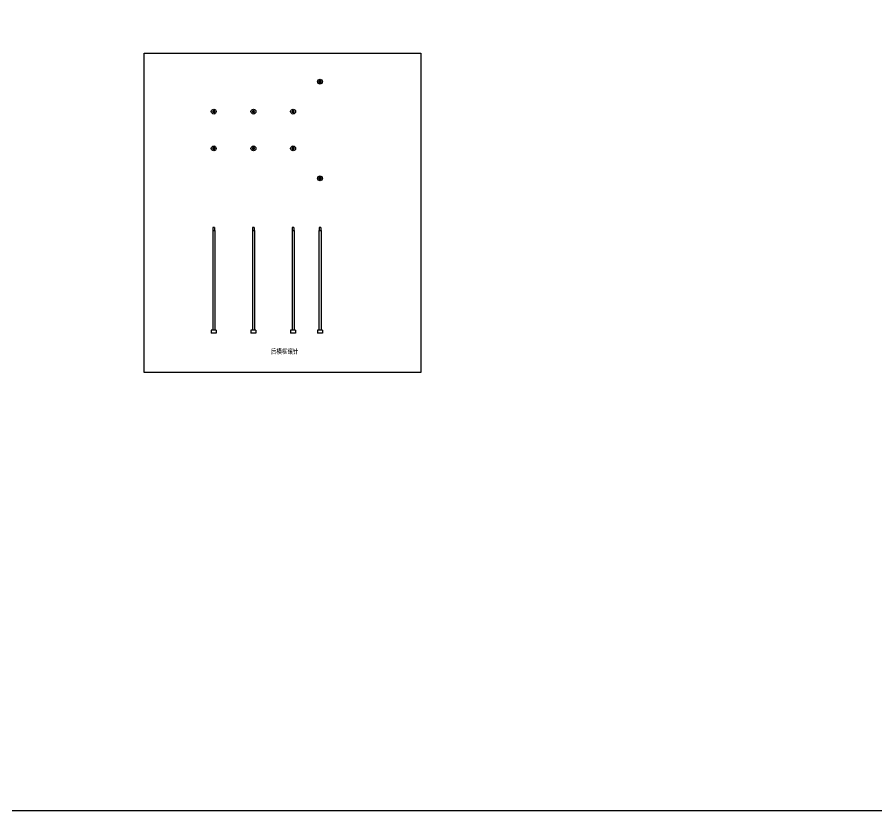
# Model space of a CAD drawing. Header units: millimetres. Extents: x -946 to 3963, y -10008 to 1396.
# Drawn here: x 1149 to 2556, y -10008 to -8708 of the extents above; entities that cross this region are included whole.
import ezdxf

# ---------------------------------------------------------------- set-up
doc = ezdxf.new("R2010")
doc.units = ezdxf.units.MM
doc.header["$LTSCALE"] = 16.335
doc.layers.get('0').update_dxf_attribs({"linetype": 'CONTINUOUS'})
doc.styles.get("Standard").update_dxf_attribs({"font": 'txt', "width": 0.8})

msp = doc.modelspace()

# ---------------------------------------------------------------- linework, layer by layer
at = {"color": 7, "linetype": 'Continuous'}
for p, q in [((1468.759, -9057.306), (1468.759, -9220.472)), ((1468.759, -9057.306), (1472.259, -9057.306)), ((1469.253, -9052.281), (1469.253, -9057.306)), ((1471.766, -9052.281), (1469.253, -9052.281)), ((1471.766, -9052.281), (1471.766, -9057.306)), ((1472.259, -9057.306), (1472.259, -9220.472)), ((1533.698, -9057.306), (1533.698, -9220.472)), ((1533.698, -9057.306), (1537.198, -9057.306)), ((1534.191, -9052.281), (1534.191, -9057.306)), ((1536.704, -9052.281), (1534.191, -9052.281)), ((1536.704, -9052.281), (1536.704, -9057.306)), ((1537.198, -9057.306), (1537.198, -9220.472)), ((1598.636, -9057.306), (1598.636, -9220.472)), ((1598.636, -9057.306), (1602.136, -9057.306)), ((1599.13, -9052.281), (1599.13, -9057.306)), ((1601.642, -9052.281), (1599.13, -9052.281)), ((1601.642, -9052.281), (1601.642, -9057.306)), ((1602.136, -9057.306), (1602.136, -9220.472)), ((1642.68, -9057.306), (1642.68, -9220.472)), ((1642.68, -9057.306), (1646.18, -9057.306)), ((1643.174, -9052.281), (1643.174, -9057.306)), ((1645.687, -9052.281), (1643.174, -9052.281)), ((1645.687, -9052.281), (1645.687, -9057.306)), ((1646.18, -9057.306), (1646.18, -9220.472)), ((1466.509, -9220.472), (1466.509, -9225.472)), ((1474.509, -9220.472), (1466.509, -9220.472)), ((1474.509, -9225.472), (1466.509, -9225.472)), ((1474.509, -9220.472), (1474.509, -9225.472)), ((1531.448, -9220.472), (1531.448, -9225.472)), ((1539.448, -9220.472), (1531.448, -9220.472)), ((1539.448, -9225.472), (1531.448, -9225.472)), ((1539.448, -9220.472), (1539.448, -9225.472)), ((1596.386, -9220.472), (1596.386, -9225.472)), ((1604.386, -9220.472), (1596.386, -9220.472)), ((1604.386, -9225.472), (1596.386, -9225.472)), ((1604.386, -9220.472), (1604.386, -9225.472)), ((1640.43, -9220.472), (1640.43, -9225.472)), ((1648.43, -9220.472), (1640.43, -9220.472)), ((1648.43, -9225.472), (1640.43, -9225.472)), ((1648.43, -9220.472), (1648.43, -9225.472))]:
    msp.add_line(p, q, dxfattribs=at)
for points in [[(-945.61, 1395.893), (3962.567, 1395.893), (3962.567, -10007.793), (-945.61, -10007.793)], [(1356.76, -8766.981), (1809.627, -8766.981), (1809.627, -9289.913), (1356.76, -9289.913)]]:
    msp.add_lwpolyline(points, close=True)
for centre, radius in [((1644.43, -8813.493), 4), ((1644.43, -8813.493), 1.256), ((1470.509, -8862.568), 4), ((1470.509, -8862.568), 1.256), ((1535.448, -8862.568), 4), ((1535.448, -8862.568), 1.256), ((1600.386, -8862.568), 4), ((1600.386, -8862.568), 1.256), ((1470.509, -8922.868), 4), ((1535.448, -8922.868), 4), ((1600.386, -8922.868), 4), ((1470.509, -8922.868), 1.256), ((1535.448, -8922.868), 1.256), ((1600.386, -8922.868), 1.256), ((1644.43, -8971.943), 4), ((1644.43, -8971.943), 1.256)]:
    msp.add_circle(centre, radius, dxfattribs=at)
for centre in [(1644.43, -8813.493), (1470.509, -8862.568), (1535.448, -8862.568), (1600.386, -8862.568), (1470.509, -8922.868), (1535.448, -8922.868), (1600.386, -8922.868), (1644.43, -8971.943)]:
    msp.add_arc(centre, 1.75, 0, 356.188272, dxfattribs=at)

# ---------------------------------------------------------------- texts
at = {"insert": (1515.069, -9251.409), "char_height": 15, "width": 257.62943, "attachment_point": 1}
msp.add_mtext('{\\fSimSun|b0|i0|c134|p2;      \\H0.5333x;后模框镶针}', dxfattribs=at)

doc.saveas('drawing.dxf')
